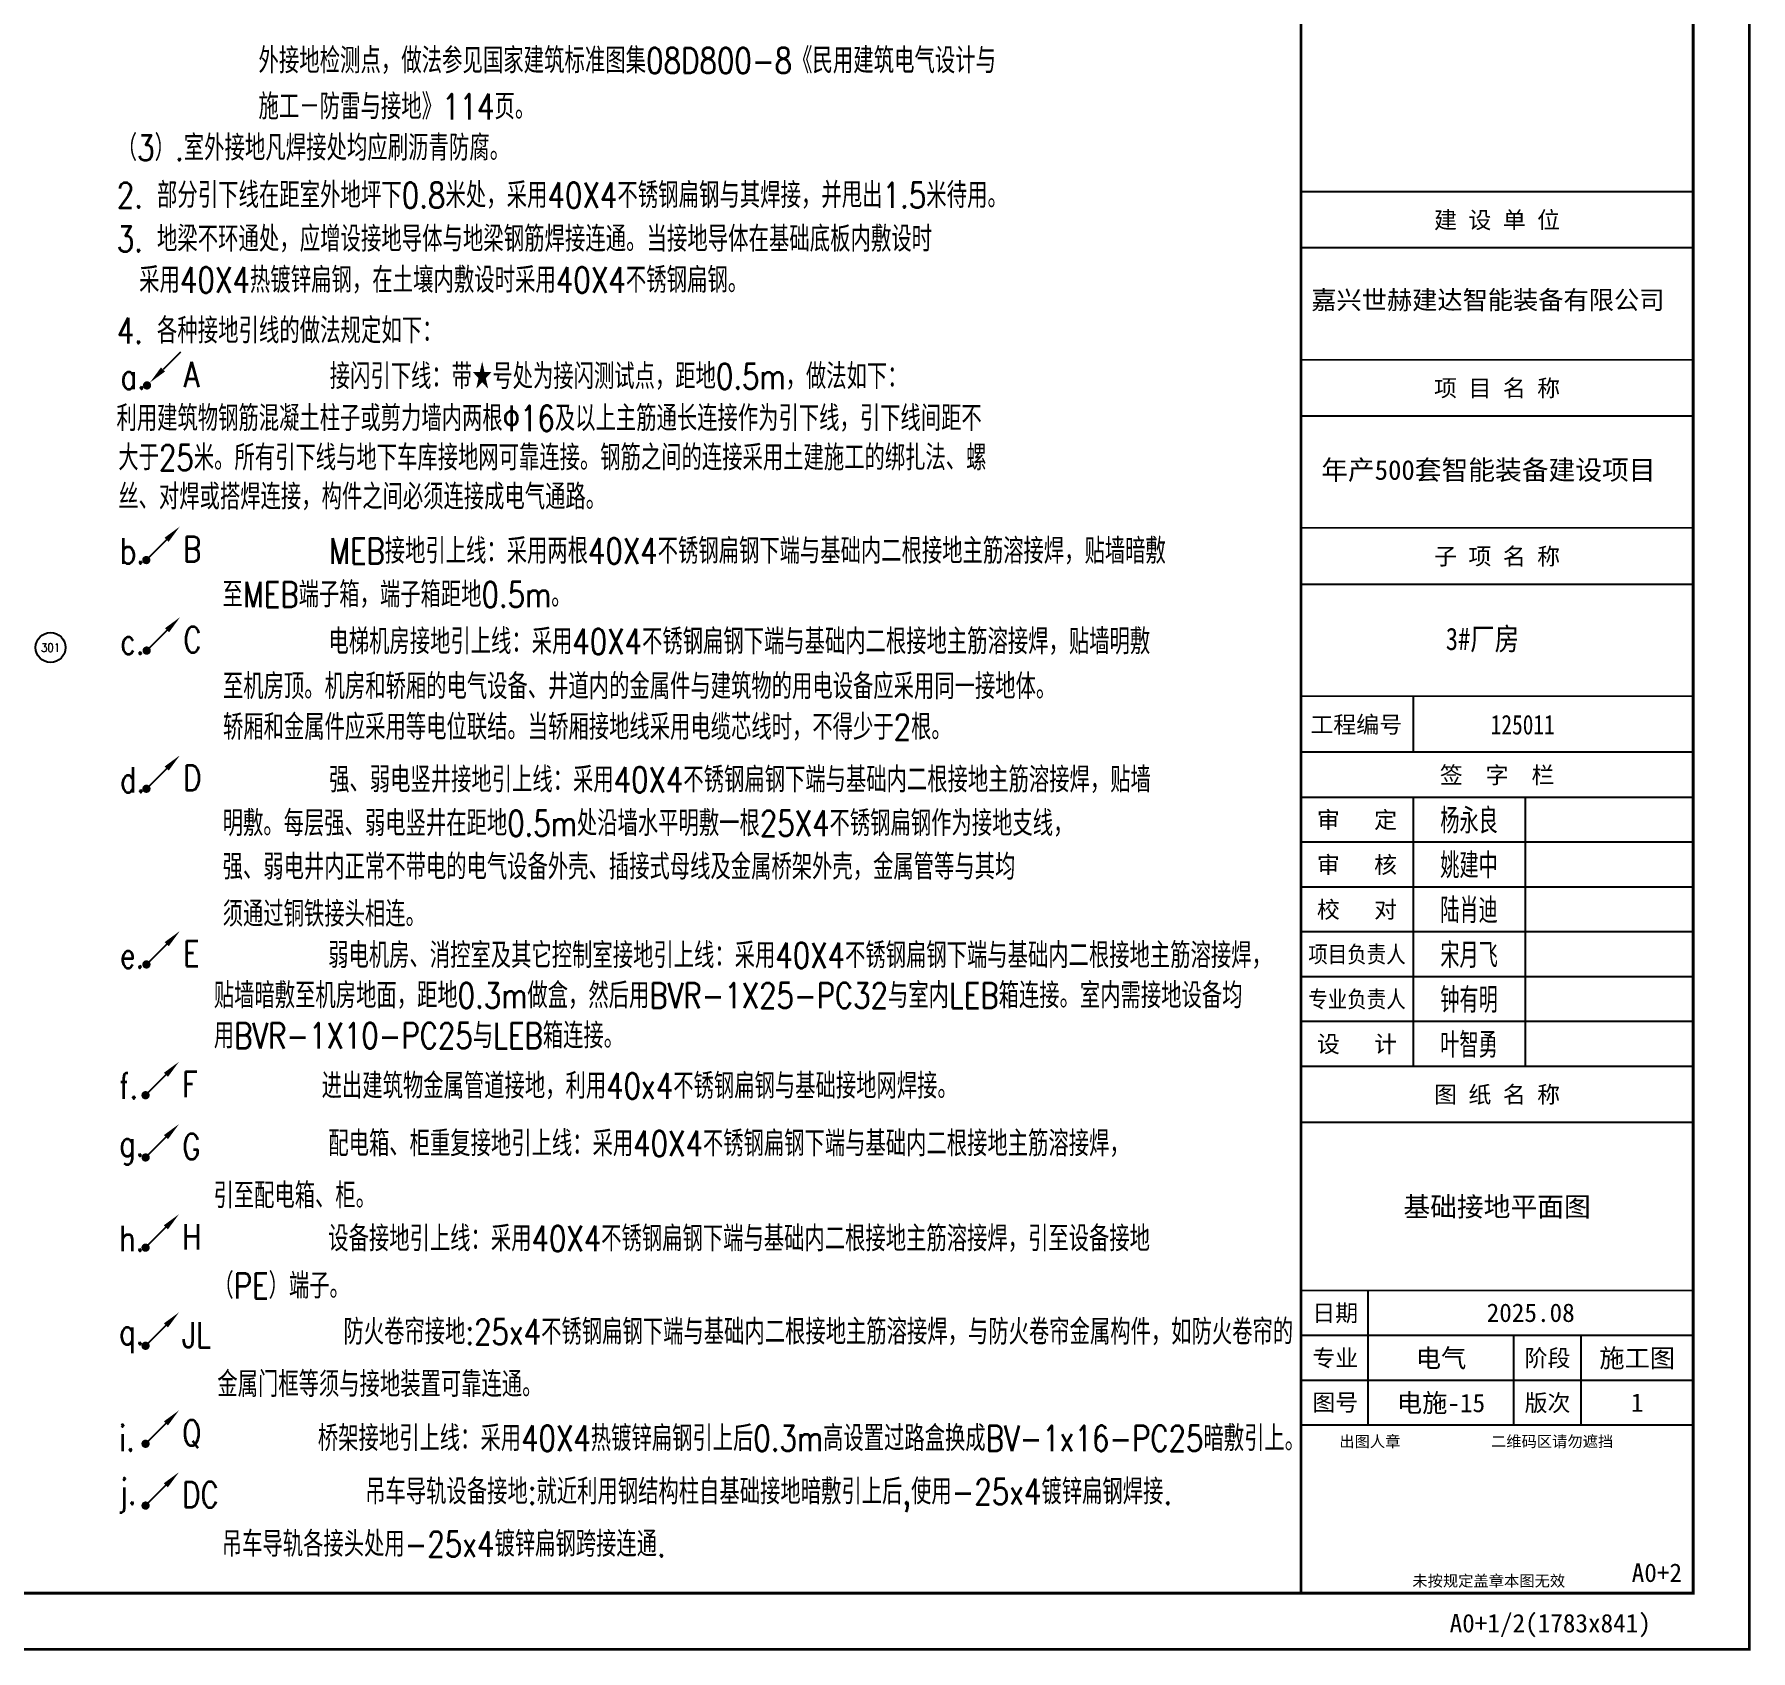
# Model space of a CAD drawing. Extents: x -1396510 to 1250330, y -1892470 to 1623980.
# Drawn here: x -122005 to -76066, y -1673098 to -1629854 of the extents above; entities that cross this region are included whole.
import ezdxf
from ezdxf.enums import TextEntityAlignment as Align

# ---------------------------------------------------------------- set-up
doc = ezdxf.new("R2010")
doc.units = 0
doc.header["$LTSCALE"] = 1000
doc.header["$MEASUREMENT"] = 0
doc.layers.get('Defpoints').update_dxf_attribs({"color": 210})
for name, color, linetype in [('0-cxFrame', 155, 'Continuous'), ('A-AXIS-D', 1, 'Continuous'), ('LWIRE', 4, 'Continuous'), ('qianming', 155, 'Continuous'), ('TEL_TEXT', 7, 'Continuous'), ('经纶图框—文字', 3, 'Continuous')]:
    doc.layers.add(name, color=color, linetype=linetype)
doc.layers.add('0-cxText', color=131, linetype='Continuous', lineweight=25)
doc.layers.add('A-云线2', color=3, linetype='Continuous', plot=False)
doc.styles.add('_TCH_AXIS', font='COMPLEX', dxfattribs={"bigfont": 'GBCBIG'})
doc.styles.add('_TEL_DIM', font='SIMPLEX', dxfattribs={"width": 0.8, "height": 3.5, "bigfont": 'HZTXT'})
doc.styles.add('BZHZ', font='bzxw', dxfattribs={"width": 0.8, "bigfont": 'bzhz'})
doc.styles.add('cx_biaoti', font='')
doc.styles.add('cx_tuming', font='simhei.ttf')
doc.styles.add('cx_tuqian1', font='')
doc.styles.get("Standard").update_dxf_attribs({"font": 'gbenor.shx', "bigfont": 'gbcbig.shx'})
doc.styles.add('TKJY_宋体', font='', dxfattribs={"width": 0.8})
doc.styles.add('黑体', font='simhei.ttf', dxfattribs={"height": 12})
doc.styles.get('cx_biaoti').set_extended_font_data('SimSun')
doc.styles.get('cx_tuqian1').set_extended_font_data('SimSun')
doc.styles.get('TKJY_宋体').set_extended_font_data('SimSun')

# ---------------------------------------------------------------- blocks, each defined once
blk = doc.blocks.new('世赫3#厂房一层0821')
at = {"layer": 'A-AXIS-D'}
blk.add_circle((191283.7, -71635.7), 400, dxfattribs=at)
at = {"layer": 'A-AXIS-D', "color": 7, "style": '_TCH_AXIS'}
blk.add_text('301', height=224.46, dxfattribs=at).set_placement((191027.2, -71747.9), (191540.3, -71747.9), align=Align.FIT)
blk = doc.blocks.new('$TelecSys$00000081')
for p, q in [((0.104, 0.104), (0.104, 0.104)), ((-1.15, -1.15), (-0.55, -0.55)), ((-0.104, -0.104), (-0.104, -0.104))]:
    blk.add_line(p, q)
at = {"const_width": 0.142}
blk.add_lwpolyline([(0.071, 0, 1), (-0.071, 0, 1)], format="xyb", close=True, dxfattribs=at)
blk.add_solid([(-0.62, -0.48), (-0.48, -0.62), (-0.1, -0.1)])
at = {"width": 0.8, "flags": 9}
blk.add_attdef('A', (0, 0), '', height=0.00002, rotation=180, dxfattribs=at)
blk = doc.blocks.new('$TelecSys$00000080')
for p, q in [((-0.7, -0.7), (0, 0)), ((0.104, 0.104), (0.104, 0.104)), ((-0.104, -0.104), (-0.104, -0.104))]:
    blk.add_line(p, q)
at = {"const_width": 0.142}
blk.add_lwpolyline([(0.071, 0, 1), (-0.071, 0, 1)], format="xyb", close=True, dxfattribs=at)
blk.add_solid([(-0.63, -0.77), (-0.77, -0.63), (-1.15, -1.15)])
at = {"width": 0.8, "flags": 9}
blk.add_attdef('A', (0, 0), '', height=0.00002, rotation=180, dxfattribs=at)
blk = doc.blocks.new('zjcx_lan_qianzi(Dragon)')
for p, q in [((-7000, 4800), (0, 4800)), ((-5000, 4800), (-5000, 0)), ((-3000, 4800), (-3000, 0)), ((-7000, 4000), (0, 4000)), ((-7000, 3200), (0, 3200)), ((-7000, 2400), (0, 2400)), ((-7000, 1600), (0, 1600)), ((-7000, 800), (0, 800))]:
    blk.add_line(p, q)
at = {"const_width": 30}
blk.add_lwpolyline([(-7000, 5600), (0, 5600)], dxfattribs=at)
blk.add_lwpolyline([(-7000, 5600), (0, 5600), (0, 0), (-7000, 0)], close=True, dxfattribs=at)
at = {"style": 'cx_biaoti'}
for s, p in [('签  字  栏', (-3500, 5200)), ('审   定', (-6000, 4400)), ('审   核', (-6000, 3600)), ('校   对', (-6000, 2800)), ('设   计', (-6000, 400))]:
    blk.add_text(s, height=300, dxfattribs=at).set_placement(p, align=Align.MIDDLE)
at = {"style": 'cx_biaoti', "width": 0.85}
for s, p in [('项目负责人', (-6000, 2000)), ('专业负责人', (-6000, 1200))]:
    blk.add_text(s, height=300, dxfattribs=at).set_placement(p, align=Align.MIDDLE)
blk = doc.blocks.new('T-签字(Dragon)')
at = {"layer": '0-cxFrame'}
blk.add_blockref('zjcx_lan_qianzi(Dragon)', (0, 0), dxfattribs=at)
at = {"layer": 'qianming', "style": 'BZHZ', "width": 0.8}
for s, p in [('杨永良', (-4000, 4400)), ('姚建中', (-4000, 3600)), ('陆肖迪', (-4000, 2800)), ('宋月飞', (-4000, 2000)), ('钟有明', (-4000, 1200)), ('叶智勇', (-4000, 400))]:
    blk.add_text(s, height=450, dxfattribs=at).set_placement(p, align=Align.MIDDLE)
blk = doc.blocks.new('zjcx_lan_tuming(Dragon)')
for p, q in [((-7000, 8400), (0, 8400)), ((-5800, 3000), (-5800, 5400)), ((-7000, 4600), (0, 4600)), ((-3200, 3000), (-3200, 4600)), ((-2000, 3000), (-2000, 4600)), ((-7000, 3800), (0, 3800))]:
    blk.add_line(p, q)
at = {"const_width": 30}
for points in [[(-7000, 9400), (0, 9400)], [(-7000, 5400), (0, 5400)], [(-7000, 3000), (0, 3000)], [(-7000, 0), (0, 0)]]:
    blk.add_lwpolyline(points, dxfattribs=at)
blk.add_lwpolyline([(-7000, 9400), (0, 9400), (0, 0), (-7000, 0)], close=True)
at = {"style": 'cx_biaoti'}
for s, p in [('图 纸 名 称', (-3500, 8900)), ('日期', (-6388, 5000)), ('专业', (-6388, 4200)), ('阶段', (-2600, 4200)), ('图号', (-6388, 3400)), ('版次', (-2600, 3400))]:
    blk.add_text(s, height=300, dxfattribs=at).set_placement(p, align=Align.MIDDLE)
for s, p in [('出图人章', (-6316, 2607)), ('二维码区请勿遮挡', (-3609, 2607)), ('未按规定盖章本图无效', (-5013, 120))]:
    blk.add_text(s, height=200, dxfattribs=at).set_placement(p)
blk = doc.blocks.new('T-图签(Dragon)')
blk.add_blockref('zjcx_lan_tuming(Dragon)', (0, 0))
at = {"color": 3, "style": 'cx_biaoti'}
for s, p in [('2025.08', (-2900, 5000)), ('电气', (-4500, 4200)), ('施工图', (-1000, 4200))]:
    blk.add_text(s, height=330, dxfattribs=at).set_placement(p, align=Align.MIDDLE)
blk = doc.blocks.new('zjcx_lan_xiangmu(Dragon)')
for p, q in [((-7000, 9000), (0, 9000)), ((-7000, 6000), (0, 6000)), ((-7000, 3000), (0, 3000)), ((-5000, 1000), (-5000, 0))]:
    blk.add_line(p, q)
at = {"const_width": 30}
for points in [[(-7000, 10000), (0, 10000)], [(-7000, 7000), (0, 7000)], [(-7000, 7000), (0, 7000)], [(-7000, 4000), (0, 4000)], [(-7000, 4000), (0, 4000)], [(-7000, 1000), (0, 1000)], [(-7000, 0), (0, 0)]]:
    blk.add_lwpolyline(points, dxfattribs=at)
blk.add_lwpolyline([(-7000, 10000), (0, 10000), (0, 0), (-7000, 0)], close=True)
at = {"style": 'cx_biaoti'}
for s, p in [('建 设 单 位', (-3500, 9500)), ('项 目 名 称', (-3500, 6500)), ('子 项 名 称', (-3500, 3500)), ('工程编号', (-6013, 500))]:
    blk.add_text(s, height=300, dxfattribs=at).set_placement(p, align=Align.MIDDLE)
blk = doc.blocks.new('T-项目(Dragon)')
blk.add_blockref('zjcx_lan_xiangmu(Dragon)', (0, 0))
at = {"color": 3, "style": 'cx_tuming'}
for s, height, p in [('嘉兴世赫建达智能装备有限公司', 330, (-6816, 7901)), ('年产500套智能装备建设项目 ', 350, (-6638, 4859))]:
    blk.add_text(s, height=height, dxfattribs=at).set_placement(p)
at = {"layer": '经纶图框—文字', "color": 4, "style": 'TKJY_宋体', "width": 0.8}
blk.add_text('125011', height=350, dxfattribs=at).set_placement((-3042, 316), align=Align.CENTER)
blk = doc.blocks.new('zjcx_T0(Dragon)')
at = {"layer": '0-cxFrame', "const_width": 50}
blk.add_lwpolyline([(0, 82100), (-7000, 82100), (-7000, 0), (0, 0)], close=True, dxfattribs=at)
at = {"layer": '0-cxFrame'}
for name, p in [('T-项目(Dragon)', (0, 15000)), ('T-签字(Dragon)', (0, 9400)), ('T-图签(Dragon)', (0, 0))]:
    blk.add_blockref(name, p, dxfattribs=at)
blk = doc.blocks.new('TK22.A0+2 L(Dragon)')
at = {"layer": '0-cxFrame', "color": 7, "const_width": 0.5}
blk.add_lwpolyline([(0, 0), (-1783, 0), (-1783, 841), (0, 841)], close=True, dxfattribs=at)
at = {"layer": '0-cxFrame', "const_width": 0.5}
for points in [[(-80, 10), (-1763, 10), (-1763, 831), (-80, 831)], [(-10, 10), (-80, 10), (-80, 831), (-10, 831)]]:
    blk.add_lwpolyline(points, close=True, dxfattribs=at)
at = {"layer": '0-cxFrame', "xscale": 0.01, "yscale": 0.01, "zscale": 0.01}
blk.add_blockref('zjcx_T0(Dragon)', (-10, 10), dxfattribs=at)
at = {"style": '黑体', "flags": 4}
blk.add_attdef('图幅', text='', height=3.3, dxfattribs=at).set_placement((-40, 3), align=Align.RIGHT)
at = {"layer": '0-cxFrame', "style": '黑体'}
blk.add_text('(1783x841)', height=3.3, dxfattribs=at).set_placement((-40, 3))
at = {"layer": '0-cxText', "flags": 4}
for tag, height, style, p in [('建设单位', 3.5, 'cx_tuming', (-45, 240)), ('项目名称', 3.5, 'cx_tuming', (-45, 210)), ('子项名称', 3.5, 'cx_tuming', (-45, 180)), ('工程编号', 3.3, 'cx_tuqian1', (-35, 165)), ('图名1', 3.5, 'cx_tuming', (-45, 87)), ('图名2', 3.5, 'cx_tuming', (-45, 79)), ('图名3', 3.5, 'cx_tuming', (-45, 71)), ('出图日期', 3.3, 'cx_tuqian1', (-39, 60)), ('专业', 3.3, 'cx_tuqian1', (-55, 52)), ('图号', 3.3, 'cx_tuqian1', (-55, 44)), ('版次', 3.3, 'cx_tuqian1', (-20, 44))]:
    blk.add_attdef(tag, text='', height=height, dxfattribs=dict(at, style=style)).set_placement(p, align=Align.MIDDLE)
at = {"layer": 'Defpoints', "color": 6, "flags": 4}
for tag, height, style, p in [('tufu', 3.3, '黑体', (-12, 12)), ('dwfname', 4, 'cx_tuqian1', (-80, 3))]:
    blk.add_attdef(tag, text='', height=height, dxfattribs=dict(at, style=style)).set_placement(p, align=Align.RIGHT)

msp = doc.modelspace()

# ---------------------------------------------------------------- block references
at = {"layer": '0-cxFrame'}
ref = msp.add_blockref('TK22.A0+2 L(Dragon)', (-76103.8, -1673060), dxfattribs=dict(at, xscale=150, yscale=150, zscale=150))
ref.add_attrib('图名2', '基础接地平面图', dxfattribs={"layer": '0-cxText', "height": 525, "style": 'cx_tuming'}).set_placement((-82853.8, -1661210), align=Align.MIDDLE)
ref.add_attrib('图号', '电施-15', dxfattribs={"layer": '0-cxText', "height": 495, "style": 'cx_tuqian1'}).set_placement((-84353.8, -1666460), align=Align.MIDDLE)
ref.add_attrib('版次', '1', dxfattribs={"layer": '0-cxText', "height": 495, "style": 'cx_tuqian1'}).set_placement((-79103.8, -1666460), align=Align.MIDDLE)
ref.add_attrib('图幅', 'A0+1/2', dxfattribs={"layer": '0', "height": 495, "style": '黑体'}).set_placement((-82103.8, -1672610), align=Align.RIGHT)
ref.add_attrib('tufu', 'A0+2', dxfattribs={"layer": 'Defpoints', "color": 6, "height": 495, "style": '黑体'}).set_placement((-77903.8, -1671260), align=Align.RIGHT)
at = {"layer": 'A-云线2'}
msp.add_blockref('世赫3#厂房一层0821', (-312854.2, -1574624), dxfattribs=at)
at = {"layer": 'LWIRE', "xscale": 777.14285712, "yscale": 777.14285712, "zscale": 777.14285712, "rotation": 180}
for name, p in [('$TelecSys$00000081', (-118988.2, -1639247)), ('$TelecSys$00000080', (-119008.3, -1643919.1)), ('$TelecSys$00000080', (-118997.7, -1646341.2)), ('$TelecSys$00000080', (-119004.6, -1650038.3)), ('$TelecSys$00000080', (-119004.6, -1654738.3)), ('$TelecSys$00000080', (-119028, -1658236.9)), ('$TelecSys$00000080', (-119026.3, -1659902.6)), ('$TelecSys$00000080', (-119028, -1662315.4)), ('$TelecSys$00000080', (-119028, -1664941.2)), ('$TelecSys$00000080', (-119028, -1667563.1)), ('$TelecSys$00000080', (-119028, -1669216.2))]:
    msp.add_blockref(name, p, dxfattribs=at)

# ---------------------------------------------------------------- texts
at = {"layer": 'TEL_TEXT', "style": '_TEL_DIM', "width": 0.8}
for s, height, p in [('外接地检测点，做法参见国家建筑标准图集08D800-8《民用建筑电气设计与', 682.5, (-116005.7, -1630896.9)), ('施工－防雷与接地》114页。', 682.5, (-116005.7, -1632129)), ('（3）.室外接地凡焊接处均应刷沥青防腐。', 682.5, (-119800, -1633231.5)), ('2. 部分引下线在距室外地坪下0.8米处，采用40X4不锈钢扁钢与其焊接，并甩出1.5米待用。', 682.5, (-119800, -1634499.7)), ('3. 地梁不环通处，应增设接地导体与地梁钢筋焊接连通。当接地导体在基础底板内敷设时', 682.5, (-119800, -1635669.7)), ('采用40X4热镀锌扁钢，在土壤内敷设时采用40X4不锈钢扁钢。', 682.5, (-119200, -1636769.7)), ('4. 各种接地引线的做法规定如下：', 682.5, (-119800, -1638123.1)), ('a.            接闪引下线：带★号处为接闪测试点，距地0.5m，做法如下：', 680, (-119698.6, -1639344.9)), ('A', 680, (-118009.1, -1639295.6)), ('利用建筑物钢筋混凝土柱子或剪力墙内两根Φ16及以上主筋通长连接作为引下线，引下线间距不', 680, (-119806, -1640467.1)), ('大于25米。所有引下线与地下车库接地网可靠连接。钢筋之间的连接采用土建施工的绑扎法、螺', 680, (-119757.8, -1641519.6)), ('丝、对焊或搭焊连接，构件之间必须连接成电气通路。', 680, (-119757.8, -1642566.6)), ('b.            MEB接地引上线：采用两根40X4不锈钢扁钢下端与基础内二根接地主筋溶接焊，贴墙暗敷', 680, (-119718.7, -1644017)), ('B', 680, (-118029.2, -1643967.7)), ('至MEB端子箱，端子箱距地0.5m。', 680, (-116968, -1645182.7)), ('C', 680, (-118018.6, -1646389.8)), ('d.            强、弱电竖井接地引上线：采用40X4不锈钢扁钢下端与基础内二根接地主筋溶接焊，贴墙', 680, (-119715, -1650136.2)), ('D', 680, (-118025.4, -1650086.8)), ('明敷。每层强、弱电竖井在距地0.5m处沿墙水平明敷一根25X4不锈钢扁钢作为接地支线，', 680, (-116964.3, -1651301.9)), ('强、弱电井内正常不带电的电气设备外壳、插接式母线及金属桥架外壳，金属管等与其均', 680, (-116964.3, -1652467.6)), ('须通过铜铁接头相连。', 680, (-116964.3, -1653729.7)), ('e.            弱电机房、消控室及其它控制室接地引上线：采用40X4不锈钢扁钢下端与基础内二根接地主筋溶接焊，', 680, (-119715, -1654836.2)), ('E', 680, (-118025.4, -1654786.8)), ('贴墙暗敷至机房地面，距地0.3m做盒，然后用BVR-1X25-PC32与室内LEB箱连接。室内需接地设备均', 680, (-117202, -1655909.1)), ('用BVR-1X10-PC25与LEB箱连接。', 680, (-117202, -1656984.4)), ('f.            进出建筑物金属管道接地，利用40x4不锈钢扁钢与基础接地网焊接。', 680, (-119738.5, -1658329.4)), ('F', 680, (-118048.9, -1658285.4)), ('g.            配电箱、柜重复接地引上线：采用40X4不锈钢扁钢下端与基础内二根接地主筋溶接焊，', 680, (-119736.7, -1659870.3)), ('G', 680, (-118047.2, -1659951.2)), ('引至配电箱、柜。', 680, (-117211.3, -1661262.6)), ('h.            设备接地引上线：采用40X4不锈钢扁钢下端与基础内二根接地主筋溶接焊，引至设备接地', 680, (-119738.5, -1662413.3)), ('H', 680, (-118048.9, -1662364)), ('（PE）端子。', 680, (-117213, -1663675.4)), ('q.             防火卷帘接地:25x4不锈钢扁钢下端与基础内二根接地主筋溶接焊，与防火卷帘金属构件，如防火卷帘的', 680, (-119738.5, -1664908.8)), ('JL', 680, (-118048.9, -1664989.8)), ('金属门框等须与接地装置可靠连通。', 680, (-117107.5, -1666310.4)), ('i.            桥架接地引上线：采用40X4热镀锌扁钢引上后0.3m高设置过路盒换成BV-1x16-PC25暗敷引上。', 680, (-119738.5, -1667757.3)), ('Q', 680, (-118048.9, -1667611.6)), ('j.               吊车导轨设备接地:就近利用钢结构柱自基础接地暗敷引上后,使用-25x4镀锌扁钢焊接.', 680, (-119738.5, -1669183.8)), ('DC', 680, (-118048.9, -1669264.8)), ('吊车导轨各接头处用-25x4镀锌扁钢跨接连通.', 680, (-116987.8, -1670585.4))]:
    msp.add_text(s, height=height, dxfattribs=at).set_placement(p)
at = {"layer": 'TEL_TEXT', "color": 1, "style": '_TEL_DIM', "width": 0.8}
for s, p in [('c.            电梯机房接地引上线：采用40X4不锈钢扁钢下端与基础内二根接地主筋溶接焊，贴墙明敷', (-119708.1, -1646439.1)), ('至机房顶。机房和轿厢的电气设备、井道内的金属件与建筑物的用电设备应采用同一接地体。', (-116957.4, -1647640.2)), ('轿厢和金属件应采用等电位联结。当轿厢接地线采用电缆芯线时，不得少于2根。', (-116957.4, -1648729.3))]:
    msp.add_text(s, height=680, dxfattribs=at).set_placement(p)
at = {"layer": '经纶图框—文字', "style": 'TKJY_宋体', "width": 0.8}
msp.add_text('3#厂房', height=600, dxfattribs=at).set_placement((-83244.8, -1646327.4), align=Align.CENTER)

doc.saveas('drawing.dxf')
